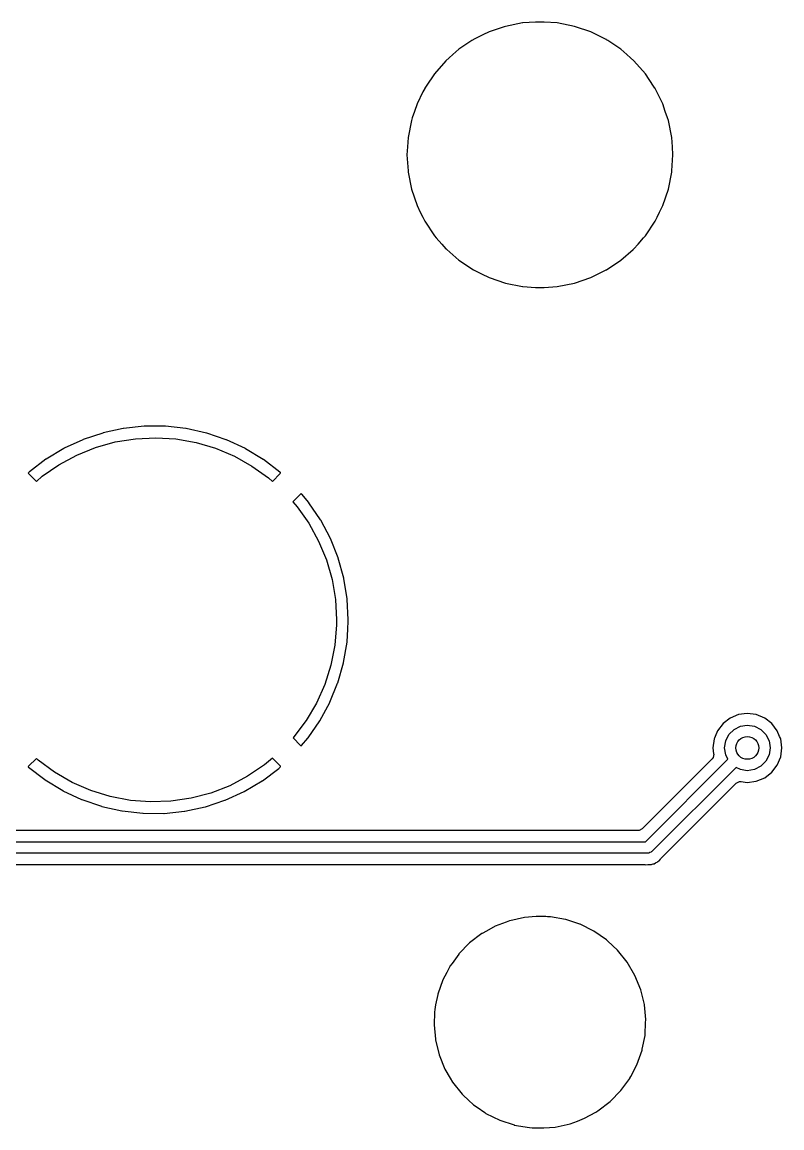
# Model space of a CAD drawing. Extents: x 0.6 to 14.8, y -5.2 to -0.6.
# Drawn here: x 12.901 to 13.426, y -3.029 to -2.264 of the extents above; entities that cross this region are included whole.
import ezdxf

# ---------------------------------------------------------------- set-up
doc = ezdxf.new("R2010")
doc.units = 0
doc.header["$MEASUREMENT"] = 0
doc.layers.add('BLACK', color=7, linetype='CONTINUOUS')

msp = doc.modelspace()

# ---------------------------------------------------------------- linework, layer by layer
at = {"layer": 'BLACK', "linetype": 'CONTINUOUS'}
for p, q in [((13.2556, -2.26376), (13.2468, -2.26434)), ((13.2557, -2.26376), (13.2556, -2.26376)), ((13.2556, -2.26376), (13.2556, -2.26376)), ((13.2617, -2.26376), (13.2557, -2.26376)), ((13.2706, -2.26434), (13.2617, -2.26376)), ((13.2617, -2.26376), (13.2617, -2.26376)), ((13.2617, -2.26376), (13.2617, -2.26376)), ((13.2235, -2.27056), (13.2193, -2.27265)), ((13.234, -2.26698), (13.2235, -2.27056)), ((13.2348, -2.26674), (13.234, -2.26698)), ((13.2349, -2.2667), (13.2348, -2.26674)), ((13.2348, -2.26674), (13.2348, -2.26674)), ((13.2467, -2.26435), (13.2349, -2.2667)), ((13.2468, -2.26434), (13.2467, -2.26435)), ((13.2468, -2.26434), (13.2468, -2.26434)), ((13.2707, -2.26435), (13.2706, -2.26434)), ((13.2706, -2.26434), (13.2706, -2.26434)), ((13.2825, -2.2667), (13.2707, -2.26435)), ((13.2826, -2.26674), (13.2825, -2.2667)), ((13.2833, -2.26698), (13.2826, -2.26674)), ((13.2826, -2.26674), (13.2826, -2.26674)), ((13.2939, -2.27056), (13.2833, -2.26698)), ((13.2981, -2.27265), (13.2939, -2.27056)), ((13.2117, -2.27655), (13.2027, -2.28256)), ((13.2126, -2.27595), (13.2117, -2.27655)), ((13.2127, -2.27588), (13.2126, -2.27595)), ((13.2126, -2.27595), (13.2126, -2.27595)), ((13.2128, -2.27583), (13.2127, -2.27588)), ((13.2193, -2.27265), (13.2128, -2.27583)), ((13.2128, -2.27583), (13.2128, -2.27583)), ((13.3045, -2.27583), (13.2981, -2.27265)), ((13.3047, -2.27588), (13.3045, -2.27583)), ((13.3045, -2.27583), (13.3045, -2.27583)), ((13.3048, -2.27595), (13.3047, -2.27588)), ((13.3056, -2.27655), (13.3048, -2.27595)), ((13.3048, -2.27595), (13.3048, -2.27595)), ((13.3147, -2.28256), (13.3056, -2.27655)), ((13.1985, -2.28622), (13.196, -2.28841)), ((13.2027, -2.28256), (13.1985, -2.28622)), ((13.3188, -2.28622), (13.3147, -2.28256)), ((13.3213, -2.28841), (13.3188, -2.28622)), ((13.1937, -2.29049), (13.1857, -2.29954)), ((13.196, -2.28841), (13.1937, -2.29049)), ((13.3237, -2.29049), (13.3213, -2.28841)), ((13.3316, -2.29954), (13.3237, -2.29049)), ((13.1857, -2.29954), (13.1801, -2.308)), ((13.3373, -2.308), (13.3316, -2.29954)), ((13.179, -2.30965), (13.1778, -2.31204)), ((13.1792, -2.30935), (13.179, -2.30954)), ((13.179, -2.30954), (13.179, -2.30965)), ((13.179, -2.30965), (13.179, -2.30965)), ((13.1801, -2.308), (13.1792, -2.30935)), ((13.3382, -2.30935), (13.3373, -2.308)), ((13.3383, -2.30954), (13.3382, -2.30935)), ((13.3384, -2.30965), (13.3383, -2.30954)), ((13.3395, -2.31204), (13.3384, -2.30965)), ((13.3384, -2.30965), (13.3384, -2.30965)), ((13.1778, -2.31204), (13.1737, -2.32032)), ((13.3436, -2.32032), (13.3395, -2.31204)), ((13.1737, -2.32032), (13.172, -2.32555)), ((13.3454, -2.32555), (13.3436, -2.32032)), ((13.1699, -2.33171), (13.1675, -2.34351)), ((13.1704, -2.33006), (13.1699, -2.33171)), ((13.172, -2.32555), (13.1704, -2.33006)), ((13.3469, -2.33006), (13.3454, -2.32555)), ((13.3475, -2.33171), (13.3469, -2.33006)), ((13.3498, -2.34351), (13.3475, -2.33171)), ((13.1675, -2.34364), (13.1671, -2.34997)), ((13.1675, -2.34351), (13.1675, -2.34364)), ((13.1675, -2.34364), (13.1675, -2.34364)), ((13.3499, -2.34364), (13.3498, -2.34351)), ((13.3499, -2.34364), (13.3499, -2.34364)), ((13.3503, -2.34997), (13.3499, -2.34364)), ((13.1671, -2.34997), (13.1667, -2.35551)), ((13.1667, -2.35551), (13.1667, -2.35564)), ((13.3506, -2.35551), (13.3503, -2.34997)), ((13.3506, -2.35564), (13.3506, -2.35551)), ((13.1667, -2.35564), (13.1675, -2.3667)), ((13.3499, -2.3667), (13.3506, -2.35564)), ((13.1675, -2.3667), (13.1675, -2.36751)), ((13.1675, -2.36751), (13.1699, -2.37931)), ((13.3475, -2.37931), (13.3498, -2.36751)), ((13.3498, -2.36751), (13.3499, -2.3667)), ((13.1699, -2.37931), (13.1737, -2.3907)), ((13.3436, -2.3907), (13.3475, -2.37931)), ((13.1737, -2.3907), (13.176, -2.39532)), ((13.3414, -2.39532), (13.3436, -2.3907)), ((13.176, -2.39532), (13.1777, -2.3987)), ((13.1777, -2.3987), (13.179, -2.40149)), ((13.3383, -2.40149), (13.3397, -2.3987)), ((13.3397, -2.3987), (13.3414, -2.39532)), ((13.179, -2.40149), (13.1857, -2.41149)), ((13.3316, -2.41149), (13.3383, -2.40149)), ((13.1857, -2.41149), (13.187, -2.41296)), ((13.187, -2.41296), (13.1908, -2.41723)), ((13.3266, -2.41723), (13.3303, -2.41296)), ((13.3303, -2.41296), (13.3316, -2.41149)), ((13.1908, -2.41723), (13.1937, -2.42053)), ((13.1937, -2.42053), (13.1938, -2.42061)), ((13.1938, -2.42061), (13.1943, -2.42109)), ((13.1943, -2.42109), (13.2027, -2.42846)), ((13.3147, -2.42846), (13.3231, -2.42109)), ((13.3231, -2.42109), (13.3236, -2.42061)), ((13.3236, -2.42061), (13.3237, -2.42053)), ((13.3237, -2.42053), (13.3266, -2.41723)), ((13.2027, -2.42846), (13.2127, -2.43514)), ((13.3047, -2.43514), (13.3147, -2.42846)), ((13.2127, -2.43514), (13.2128, -2.4352)), ((13.2128, -2.4352), (13.2128, -2.4352)), ((13.2128, -2.4352), (13.2184, -2.43793)), ((13.2184, -2.43793), (13.2235, -2.44046)), ((13.2939, -2.44046), (13.299, -2.43793)), ((13.299, -2.43793), (13.3045, -2.4352)), ((13.3045, -2.4352), (13.3047, -2.43514)), ((13.3045, -2.4352), (13.3045, -2.4352)), ((13.2235, -2.44046), (13.2349, -2.44433)), ((13.2349, -2.44433), (13.2467, -2.44667)), ((13.2467, -2.44667), (13.2468, -2.44668)), ((13.2468, -2.44668), (13.2468, -2.44668)), ((13.2468, -2.44668), (13.2556, -2.44726)), ((13.2556, -2.44726), (13.2556, -2.44726)), ((13.2556, -2.44726), (13.2557, -2.44726)), ((13.2557, -2.44726), (13.2617, -2.44726)), ((13.2617, -2.44726), (13.2706, -2.44668)), ((13.2617, -2.44726), (13.2617, -2.44726)), ((13.2617, -2.44726), (13.2617, -2.44726)), ((13.2706, -2.44668), (13.2707, -2.44667)), ((13.2706, -2.44668), (13.2706, -2.44668)), ((13.2707, -2.44667), (13.2825, -2.44433)), ((13.2825, -2.44433), (13.2939, -2.44046)), ((12.9706, -2.54486), (12.9566, -2.5479)), ((12.9708, -2.54482), (12.9706, -2.54486)), ((12.985, -2.54331), (12.9708, -2.54482)), ((12.9852, -2.54329), (12.985, -2.54331)), ((12.9995, -2.54332), (12.9852, -2.54329)), ((12.9997, -2.54333), (12.9995, -2.54332)), ((13.0139, -2.5449), (12.9997, -2.54333)), ((13.0141, -2.54493), (13.0139, -2.5449)), ((13.0281, -2.54803), (13.0141, -2.54493)), ((12.9427, -2.55257), (12.9297, -2.55854)), ((12.9429, -2.55249), (12.9427, -2.55257)), ((12.9564, -2.54796), (12.9429, -2.55249)), ((12.9515, -2.5579), (12.9651, -2.55412)), ((12.9566, -2.5479), (12.9564, -2.54796)), ((12.9651, -2.55412), (12.979, -2.55187)), ((12.979, -2.55187), (12.993, -2.55118)), ((12.993, -2.55118), (13.007, -2.55207)), ((13.007, -2.55207), (13.0209, -2.55451)), ((13.0283, -2.54808), (13.0281, -2.54803)), ((13.0418, -2.55266), (13.0283, -2.54808)), ((13.042, -2.55274), (13.0418, -2.55266)), ((13.055, -2.55876), (13.042, -2.55274)), ((12.9295, -2.55864), (12.9173, -2.56597)), ((12.9297, -2.55854), (12.9295, -2.55864)), ((12.9385, -2.56317), (12.9515, -2.5579)), ((13.0209, -2.55451), (13.0344, -2.55848)), ((13.0344, -2.55848), (13.0474, -2.56393)), ((13.0552, -2.55886), (13.055, -2.55876)), ((13.0674, -2.56624), (13.0552, -2.55886)), ((12.9171, -2.56609), (12.9057, -2.57471)), ((12.9173, -2.56597), (12.9171, -2.56609)), ((12.9261, -2.56986), (12.9385, -2.56317)), ((13.0474, -2.56393), (13.0596, -2.57079)), ((13.0676, -2.56635), (13.0674, -2.56624)), ((13.0789, -2.57501), (13.0676, -2.56635)), ((12.9052, -2.57519), (12.9049, -2.57565)), ((12.9049, -2.57565), (12.9049, -2.57582)), ((12.9049, -2.57582), (12.905, -2.57585)), ((12.905, -2.57585), (12.9105, -2.58142)), ((12.9055, -2.57485), (12.9052, -2.57519)), ((12.9057, -2.57471), (12.9055, -2.57485)), ((12.9146, -2.57789), (12.9261, -2.56986)), ((13.0596, -2.57079), (13.0711, -2.57898)), ((13.0738, -2.5814), (13.0791, -2.57603)), ((13.0791, -2.57515), (13.0789, -2.57501)), ((13.0793, -2.57537), (13.0791, -2.57515)), ((13.0791, -2.57603), (13.0794, -2.57556)), ((13.0793, -2.57539), (13.0793, -2.57537)), ((13.0794, -2.57556), (13.0793, -2.57539)), ((12.9105, -2.58142), (12.9146, -2.57789)), ((13.0711, -2.57898), (13.0738, -2.5814)), ((13.0933, -2.59012), (13.0879, -2.59555)), ((13.0934, -2.59005), (13.0933, -2.59012)), ((13.0935, -2.59004), (13.0934, -2.59005)), ((13.094, -2.59032), (13.0935, -2.59004)), ((13.0988, -2.59604), (13.094, -2.59032)), ((13.0879, -2.59555), (13.0909, -2.59891)), ((13.0909, -2.59891), (13.099, -2.6104)), ((13.099, -2.5962), (13.0988, -2.59604)), ((13.107, -2.60803), (13.099, -2.5962)), ((13.099, -2.6104), (13.1057, -2.62273)), ((13.1071, -2.60821), (13.107, -2.60803)), ((13.1138, -2.62084), (13.1071, -2.60821)), ((13.1057, -2.62273), (13.1111, -2.63573)), ((13.1139, -2.62103), (13.1138, -2.62084)), ((13.1191, -2.63431), (13.1139, -2.62103)), ((13.1111, -2.63573), (13.115, -2.64925)), ((13.1192, -2.63451), (13.1191, -2.63431)), ((13.123, -2.64828), (13.1192, -2.63451)), ((13.115, -2.64925), (13.1173, -2.66312)), ((13.1231, -2.64848), (13.123, -2.64828)), ((13.1254, -2.66258), (13.1231, -2.64848)), ((13.1173, -2.66312), (13.1181, -2.67717)), ((13.1254, -2.66279), (13.1254, -2.66258)), ((13.1262, -2.67711), (13.1254, -2.66279)), ((13.1181, -2.68068), (13.1169, -2.6947)), ((13.1181, -2.67717), (13.1181, -2.68068)), ((13.1253, -2.69247), (13.1258, -2.68358)), ((13.1258, -2.68358), (13.1262, -2.67816)), ((13.1262, -2.67722), (13.1262, -2.67711)), ((13.1262, -2.67805), (13.1262, -2.67722)), ((13.1262, -2.67816), (13.1262, -2.67805)), ((13.1169, -2.6947), (13.1142, -2.7085)), ((13.1229, -2.70676), (13.1253, -2.69268)), ((13.1253, -2.69268), (13.1253, -2.69247)), ((13.1189, -2.72071), (13.1228, -2.70697)), ((13.1228, -2.70697), (13.1229, -2.70676)), ((13.1142, -2.7085), (13.1099, -2.7219)), ((13.1099, -2.7219), (13.1042, -2.73475)), ((13.1135, -2.73415), (13.1188, -2.72091)), ((13.1188, -2.72091), (13.1189, -2.72071)), ((13.1042, -2.73475), (13.0971, -2.74688)), ((13.1066, -2.74692), (13.1134, -2.73434)), ((13.1134, -2.73434), (13.1135, -2.73415)), ((13.3902, -2.7451), (13.3853, -2.74889)), ((13.396, -2.74271), (13.3902, -2.7451)), ((13.4021, -2.7419), (13.396, -2.74271)), ((13.4083, -2.74271), (13.4021, -2.7419)), ((13.4141, -2.7451), (13.4083, -2.74271)), ((13.419, -2.74889), (13.4141, -2.7451)), ((13.0971, -2.74688), (13.0886, -2.75815)), ((13.0984, -2.75887), (13.1065, -2.7471)), ((13.1065, -2.7471), (13.1066, -2.74692)), ((13.3853, -2.74889), (13.3815, -2.75383)), ((13.3894, -2.75649), (13.3929, -2.75301)), ((13.3929, -2.75301), (13.3973, -2.75077)), ((13.3973, -2.75077), (13.4021, -2.75)), ((13.4021, -2.75), (13.407, -2.75077)), ((13.407, -2.75077), (13.4114, -2.75301)), ((13.4114, -2.75301), (13.4149, -2.75649)), ((13.4228, -2.75383), (13.419, -2.74889)), ((13.0886, -2.75815), (13.088, -2.75886)), ((13.088, -2.75886), (13.0931, -2.76405)), ((13.0938, -2.76419), (13.0983, -2.75904)), ((13.0983, -2.75904), (13.0984, -2.75887)), ((13.3791, -2.75958), (13.3783, -2.76575)), ((13.3793, -2.7591), (13.3791, -2.75958)), ((13.3799, -2.75776), (13.3793, -2.7591)), ((13.3815, -2.75383), (13.3799, -2.75776)), ((13.3864, -2.76575), (13.3872, -2.76088)), ((13.3872, -2.76088), (13.3894, -2.75649)), ((13.4149, -2.75649), (13.4171, -2.76088)), ((13.4171, -2.76088), (13.4179, -2.76575)), ((13.4244, -2.75776), (13.4228, -2.75383)), ((13.425, -2.7591), (13.4244, -2.75776)), ((13.4252, -2.75958), (13.425, -2.7591)), ((13.426, -2.76575), (13.4252, -2.75958)), ((13.0931, -2.76405), (13.0936, -2.76428)), ((13.0936, -2.76428), (13.0937, -2.76426)), ((13.0937, -2.76426), (13.0938, -2.76419)), ((13.3783, -2.76575), (13.3788, -2.76994)), ((13.3872, -2.77061), (13.3864, -2.76575)), ((13.4179, -2.76575), (13.4171, -2.77061)), ((13.4252, -2.77192), (13.426, -2.76575)), ((12.9105, -2.77298), (12.9051, -2.77832)), ((12.9118, -2.77424), (12.9105, -2.77298)), ((12.9231, -2.78258), (12.9118, -2.77424)), ((13.0737, -2.7729), (13.0683, -2.77752)), ((13.0793, -2.77847), (13.0737, -2.7729)), ((13.3778, -2.77339), (13.3295, -2.82167)), ((13.3316, -2.83071), (13.3887, -2.77362)), ((13.3784, -2.7725), (13.3778, -2.77339)), ((13.3789, -2.77013), (13.3784, -2.7725)), ((13.3788, -2.76994), (13.3789, -2.77013)), ((13.3887, -2.77362), (13.3872, -2.77061)), ((13.4149, -2.775), (13.4114, -2.77849)), ((13.4171, -2.77061), (13.4149, -2.775)), ((13.4228, -2.77767), (13.4252, -2.77192)), ((12.9051, -2.77832), (12.9049, -2.77878)), ((12.9049, -2.77878), (12.9049, -2.77896)), ((12.9049, -2.77896), (12.905, -2.77901)), ((12.905, -2.77901), (12.9163, -2.78771)), ((12.9353, -2.78962), (12.9231, -2.78258)), ((13.0683, -2.77752), (13.0566, -2.78538)), ((13.0668, -2.7885), (13.0782, -2.77992)), ((13.0782, -2.77992), (13.0784, -2.77979)), ((13.0784, -2.77979), (13.0791, -2.77913)), ((13.0791, -2.77913), (13.0793, -2.77867)), ((13.0793, -2.7785), (13.0793, -2.77847)), ((13.0793, -2.77867), (13.0793, -2.7785)), ((13.3943, -2.77919), (13.336, -2.83743)), ((13.3973, -2.78073), (13.3943, -2.77919)), ((13.4021, -2.7815), (13.3973, -2.78073)), ((13.407, -2.78073), (13.4021, -2.7815)), ((13.4114, -2.77849), (13.407, -2.78073)), ((13.4141, -2.7864), (13.419, -2.78261)), ((13.419, -2.78261), (13.4228, -2.77767)), ((12.9163, -2.78771), (12.9165, -2.78783)), ((12.9165, -2.78783), (12.9287, -2.79525)), ((12.9482, -2.79525), (12.9353, -2.78962)), ((13.0566, -2.78538), (13.0442, -2.7919)), ((13.0543, -2.79591), (13.0666, -2.78862)), ((13.0666, -2.78862), (13.0668, -2.7885)), ((13.3424, -2.84225), (13.3945, -2.79013)), ((13.3945, -2.79013), (13.3966, -2.78903)), ((13.3966, -2.78903), (13.3978, -2.78902)), ((13.3978, -2.78902), (13.4021, -2.78959)), ((13.4021, -2.78959), (13.4083, -2.78878)), ((13.4083, -2.78878), (13.4141, -2.7864)), ((12.9287, -2.79525), (12.9289, -2.79535)), ((12.9289, -2.79535), (12.9418, -2.80141)), ((12.9616, -2.79941), (12.9482, -2.79525)), ((13.0311, -2.79698), (13.0175, -2.80058)), ((13.0442, -2.7919), (13.0311, -2.79698)), ((13.0411, -2.80193), (13.0541, -2.79601)), ((13.0541, -2.79601), (13.0543, -2.79591)), ((12.9418, -2.80141), (12.942, -2.80149)), ((12.942, -2.80149), (12.9555, -2.80612)), ((12.9555, -2.80612), (12.9557, -2.80618)), ((12.9557, -2.80618), (12.9697, -2.80932)), ((12.9755, -2.80204), (12.9616, -2.79941)), ((12.9895, -2.80312), (12.9755, -2.80204)), ((13.0035, -2.80263), (12.9895, -2.80312)), ((13.0175, -2.80058), (13.0035, -2.80263)), ((13.0132, -2.80955), (13.0272, -2.80655)), ((13.0272, -2.80655), (13.0274, -2.8065)), ((13.0274, -2.8065), (13.0409, -2.80201)), ((13.0409, -2.80201), (13.0411, -2.80193)), ((12.9697, -2.80932), (12.9699, -2.80935)), ((12.9699, -2.80935), (12.9841, -2.81097)), ((12.9841, -2.81097), (12.9843, -2.81098)), ((12.9843, -2.81098), (12.9986, -2.81106)), ((12.9986, -2.81106), (12.9988, -2.81105)), ((12.9988, -2.81105), (13.013, -2.80958)), ((13.013, -2.80958), (13.0132, -2.80955)), ((13.3295, -2.82167), (13.3273, -2.82277)), ((13.3267, -2.82281), (12.2492, -2.82281)), ((13.3273, -2.82277), (13.3267, -2.82281)), ((12.2443, -2.83071), (13.3316, -2.83071)), ((13.3332, -2.83858), (12.2427, -2.83858)), ((13.3335, -2.83848), (13.3332, -2.83858)), ((13.3339, -2.83853), (13.3335, -2.83848)), ((13.3347, -2.83812), (13.3339, -2.83853)), ((13.3356, -2.83783), (13.3347, -2.83812)), ((13.3357, -2.83757), (13.3356, -2.83783)), ((13.336, -2.83743), (13.3357, -2.83757)), ((13.339, -2.84506), (13.3397, -2.84476)), ((13.3397, -2.84476), (13.3399, -2.84465)), ((13.3397, -2.84476), (13.3397, -2.84476)), ((13.3399, -2.84465), (13.3401, -2.84449)), ((13.3401, -2.84449), (13.3403, -2.84432)), ((13.3403, -2.84432), (13.341, -2.84376)), ((13.341, -2.84376), (13.3413, -2.84356)), ((13.3413, -2.84356), (13.342, -2.84265)), ((13.342, -2.84265), (13.3424, -2.84225)), ((12.2438, -2.84648), (13.3311, -2.84648)), ((13.3311, -2.84648), (13.3313, -2.84649)), ((13.3313, -2.84649), (13.3315, -2.84655)), ((13.3315, -2.84655), (13.3334, -2.84648)), ((13.3334, -2.84648), (13.3336, -2.84648)), ((13.3336, -2.84648), (13.3343, -2.84648)), ((13.3343, -2.84648), (13.3345, -2.84644)), ((13.3345, -2.84644), (13.3347, -2.84643)), ((13.3347, -2.84643), (13.3353, -2.84641)), ((13.3353, -2.84641), (13.3355, -2.8464)), ((13.3355, -2.8464), (13.3359, -2.84639)), ((13.3359, -2.84639), (13.3362, -2.84624)), ((13.3362, -2.84624), (13.3363, -2.84621)), ((13.3362, -2.84624), (13.3362, -2.84624)), ((13.3363, -2.84621), (13.3371, -2.84596)), ((13.3371, -2.84596), (13.3376, -2.84587)), ((13.3376, -2.84587), (13.3385, -2.84532)), ((13.3385, -2.84532), (13.339, -2.84506)), ((13.2481, -2.88303), (13.2378, -2.88532)), ((13.256, -2.88246), (13.2481, -2.88303)), ((13.2626, -2.88246), (13.256, -2.88246)), ((13.2627, -2.88246), (13.2626, -2.88246)), ((13.264, -2.88253), (13.2627, -2.88246)), ((13.2627, -2.88246), (13.2627, -2.88246)), ((13.266, -2.88263), (13.264, -2.88253)), ((13.2764, -2.88444), (13.266, -2.88263)), ((13.2278, -2.88907), (13.2218, -2.8924)), ((13.2354, -2.88622), (13.2278, -2.88907)), ((13.2376, -2.88537), (13.2354, -2.88622)), ((13.2378, -2.88532), (13.2376, -2.88537)), ((13.2376, -2.88537), (13.2376, -2.88537)), ((13.2765, -2.88448), (13.2764, -2.88444)), ((13.2863, -2.8877), (13.2765, -2.88448)), ((13.2765, -2.88448), (13.2765, -2.88448)), ((13.2865, -2.88774), (13.2863, -2.8877)), ((13.296, -2.89247), (13.2865, -2.88774)), ((13.2186, -2.89422), (13.2101, -2.90065)), ((13.2187, -2.89413), (13.2186, -2.89422)), ((13.2218, -2.8924), (13.2187, -2.89413)), ((13.3047, -2.89851), (13.296, -2.89247)), ((13.3048, -2.8986), (13.3047, -2.89851)), ((13.2101, -2.90065), (13.2027, -2.90823)), ((13.3056, -2.89938), (13.3048, -2.8986)), ((13.3048, -2.8986), (13.3048, -2.8986)), ((13.3124, -2.90575), (13.3056, -2.89938)), ((13.319, -2.91402), (13.3124, -2.90575)), ((13.2027, -2.90835), (13.1979, -2.91482)), ((13.2027, -2.90823), (13.2027, -2.90835)), ((13.2027, -2.90835), (13.2027, -2.90835)), ((13.1943, -2.92098), (13.1916, -2.92619)), ((13.1964, -2.91693), (13.1943, -2.92098)), ((13.1965, -2.91681), (13.1964, -2.91693)), ((13.1964, -2.91693), (13.1964, -2.91693)), ((13.1979, -2.91482), (13.1965, -2.91681)), ((13.3244, -2.92317), (13.319, -2.91402)), ((13.1916, -2.92619), (13.188, -2.93618)), ((13.3284, -2.933), (13.3244, -2.92317)), ((13.188, -2.93632), (13.1866, -2.94339)), ((13.188, -2.93618), (13.188, -2.93632)), ((13.3309, -2.9433), (13.3284, -2.933)), ((13.1866, -2.94339), (13.186, -2.94659)), ((13.3309, -2.94344), (13.3309, -2.9433)), ((13.3319, -2.95371), (13.3309, -2.94344)), ((13.3309, -2.94344), (13.3309, -2.94344)), ((13.1859, -2.94848), (13.1855, -2.95717)), ((13.186, -2.94673), (13.1859, -2.94848)), ((13.186, -2.94659), (13.186, -2.94673)), ((13.186, -2.94673), (13.186, -2.94673)), ((13.1855, -2.95717), (13.1855, -2.95731)), ((13.1855, -2.95731), (13.1864, -2.96721)), ((13.1855, -2.95731), (13.1855, -2.95731)), ((13.3314, -2.96414), (13.3318, -2.95551)), ((13.3318, -2.95551), (13.3319, -2.95399)), ((13.3319, -2.95385), (13.3319, -2.95371)), ((13.3319, -2.95371), (13.3319, -2.95371)), ((13.3319, -2.95399), (13.3319, -2.95385)), ((13.1864, -2.96721), (13.1865, -2.96773)), ((13.3295, -2.97405), (13.3314, -2.96458)), ((13.3314, -2.96444), (13.3314, -2.96414)), ((13.3314, -2.96458), (13.3314, -2.96444)), ((13.3314, -2.96458), (13.3314, -2.96458)), ((13.1865, -2.96773), (13.189, -2.97802)), ((13.3258, -2.98484), (13.3293, -2.97484)), ((13.3293, -2.97484), (13.3295, -2.97405)), ((13.189, -2.97802), (13.193, -2.98785)), ((13.193, -2.98785), (13.193, -2.98797)), ((13.193, -2.98797), (13.193, -2.98797)), ((13.193, -2.98797), (13.1967, -2.99422)), ((13.3215, -2.99296), (13.3257, -2.98496)), ((13.3257, -2.98496), (13.3258, -2.98484)), ((13.1967, -2.99422), (13.1983, -2.997)), ((13.1983, -2.997), (13.2049, -3.00528)), ((13.3154, -3.00177), (13.3208, -2.99433)), ((13.3208, -2.99433), (13.3209, -2.99422)), ((13.3209, -2.99422), (13.3215, -2.99296)), ((13.2049, -3.00528), (13.21, -3.00997)), ((13.3072, -3.01037), (13.3146, -3.00279)), ((13.3146, -3.00279), (13.3154, -3.00177)), ((13.21, -3.00997), (13.212, -3.01186)), ((13.212, -3.01186), (13.2127, -3.01252)), ((13.2127, -3.01252), (13.2153, -3.01434)), ((13.2988, -3.0168), (13.3072, -3.01037)), ((13.2153, -3.01434), (13.2206, -3.018)), ((13.2206, -3.018), (13.2214, -3.01856)), ((13.2214, -3.01856), (13.2309, -3.02328)), ((13.2895, -3.02195), (13.2974, -3.01758)), ((13.2974, -3.01758), (13.2987, -3.01687)), ((13.2987, -3.01687), (13.2988, -3.0168)), ((13.2987, -3.01687), (13.2987, -3.01687)), ((13.2309, -3.02328), (13.231, -3.02332)), ((13.231, -3.02332), (13.231, -3.02332)), ((13.231, -3.02332), (13.2408, -3.02654)), ((13.2408, -3.02654), (13.2408, -3.02654)), ((13.2408, -3.02654), (13.241, -3.02658)), ((13.241, -3.02658), (13.2514, -3.0284)), ((13.2514, -3.0284), (13.2533, -3.02849)), ((13.2533, -3.02849), (13.2547, -3.02856)), ((13.2547, -3.02856), (13.2547, -3.02856)), ((13.2547, -3.02856), (13.2548, -3.02856)), ((13.2548, -3.02856), (13.2614, -3.02856)), ((13.2614, -3.02856), (13.2693, -3.02799)), ((13.2693, -3.02799), (13.2796, -3.02571)), ((13.2796, -3.02571), (13.2797, -3.02566)), ((13.2797, -3.02566), (13.2846, -3.0238)), ((13.2797, -3.02566), (13.2797, -3.02566)), ((13.2846, -3.0238), (13.2895, -3.02195))]:
    msp.add_line(p, q, dxfattribs=at)
at = {"layer": 'BLACK'}
msp.add_circle((13.4021, -2.76575), 0.007874, dxfattribs=at)

doc.saveas('drawing.dxf')
